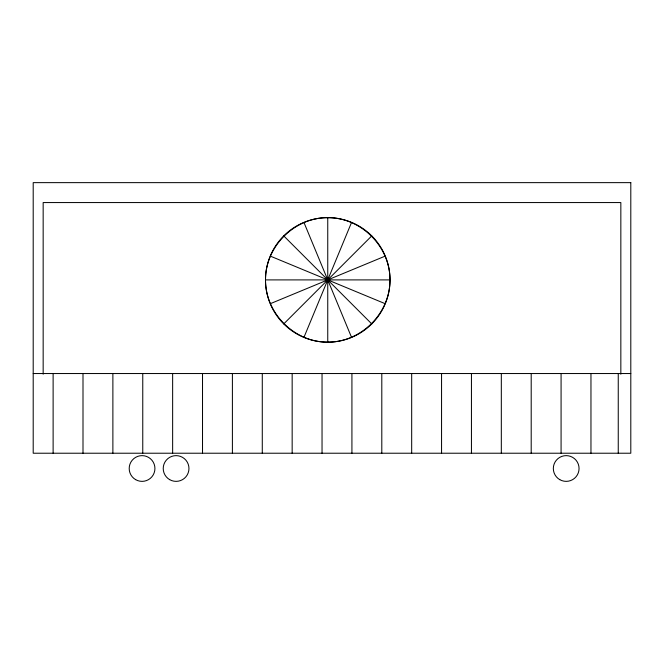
<?xml version="1.0" encoding="UTF-8"?>
<svg xmlns="http://www.w3.org/2000/svg" width="664" height="664" viewBox="0 0 664 664"><rect width="100%" height="100%" fill="white"/><g stroke="black" fill="none" stroke-linecap="round" stroke-linejoin="round"><path stroke-width="1" d="M265.5 279.901C265.293 246.585 294.434 217.443 327.75 217.651C361.067 217.443 390.208 246.585 390 279.901C390.208 313.225 361.067 342.367 327.75 342.151C294.434 342.367 265.293 313.225 265.5 279.901L390 279.901A62.25 62.25 0 0 1 296.625 333.818A62.25 62.25 0 0 1 296.625 225.992A62.25 62.25 0 0 1 390 279.901M304.129 336.922L351.364 222.888M283.736 323.924L371.765 235.886M270.729 303.523L384.771 256.287M33.2 373.541L630.8 373.541M270.729 256.287L384.771 303.523M283.736 235.886L371.765 323.924M304.129 222.888L351.364 336.922M620.84 374.214L620.84 202.561L43.16 202.561L43.16 374.181M618.25 373.541L618.25 453.221M590.96 373.541L590.96 453.221M561.08 373.541L561.08 453.221M531.2 373.541L531.2 453.221M501.32 373.541L501.32 453.221M471.44 373.541L471.44 453.221M441.56 373.541L441.56 453.221M411.68 373.541L411.68 453.221M381.8 373.541L381.8 453.221M351.92 373.541L351.92 453.221M327.75 217.651L327.75 342.151M322.04 373.541L322.04 453.221M292.16 373.541L292.16 453.221M262.28 373.541L262.28 453.221M232.4 373.541L232.4 453.221M202.52 373.541L202.52 453.221M172.64 373.541L172.64 453.221M142.76 373.541L142.76 453.221M112.88 373.541L112.88 453.221M83 373.541L83 453.221M53.12 373.541L53.12 453.221M630.8 182.642L33.2 182.642L33.2 453.221L630.8 453.221L630.8 182.642M559.76 479.64A12.865 12.865 0 0 0 579.058 468.494A12.865 12.865 0 0 0 559.76 457.355A12.865 12.865 0 0 0 559.76 479.64M135.63 479.64A12.865 12.865 0 0 0 154.928 468.494A12.865 12.865 0 0 0 135.63 457.355A12.865 12.865 0 0 0 135.63 479.64M169.66 479.64A12.865 12.865 0 0 0 188.958 468.494A12.865 12.865 0 0 0 169.66 457.355A12.865 12.865 0 0 0 169.66 479.64"/></g></svg>
